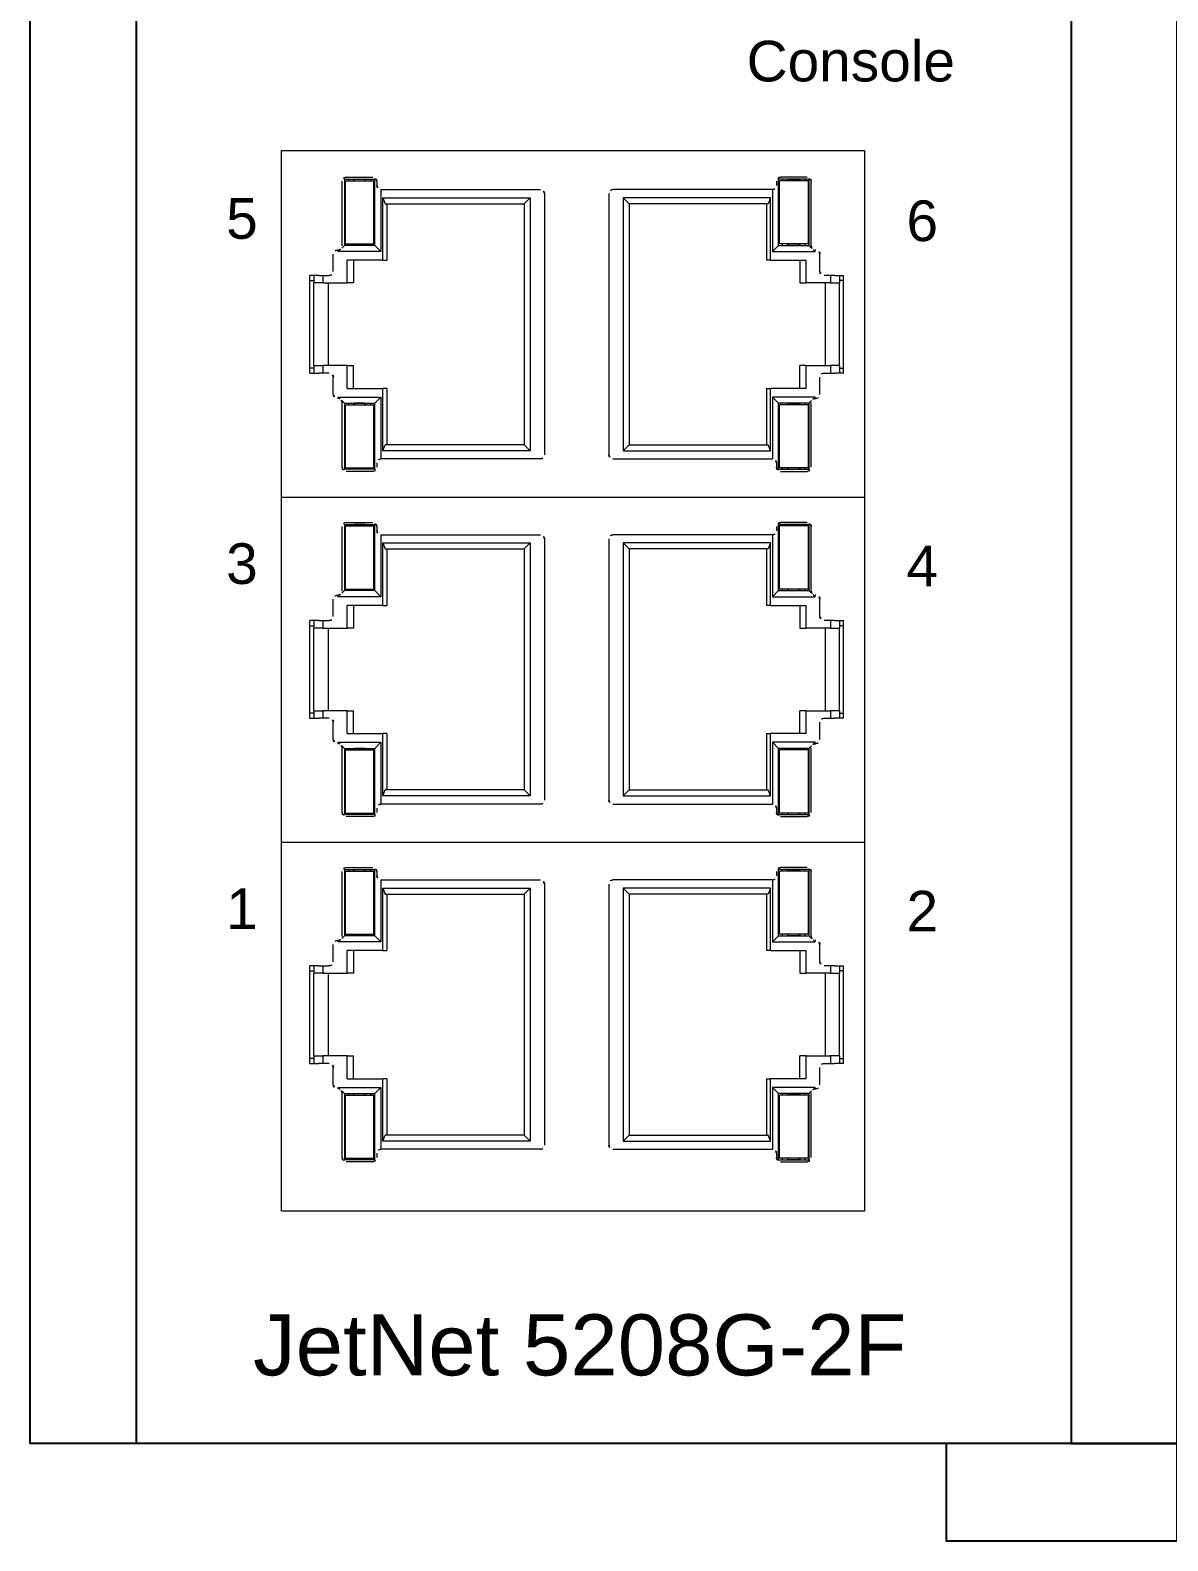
# Model space of a CAD drawing. Header units: inches. Extents: x 100535554 to 201081702, y 63708552 to 127420865.
# Drawn here: x 100541743.48 to 100541754.23, y 63710418.21 to 63710432.47 of the extents above; entities that cross this region are included whole.
import ezdxf

# ---------------------------------------------------------------- set-up
doc = ezdxf.new("R2010")
doc.units = ezdxf.units.IN
doc.header["$MEASUREMENT"] = 0
doc.layers.add('HAT', color=8, linetype='Continuous', lineweight=5)
doc.styles.add('STYLE2', font='arial.ttf')

msp = doc.modelspace()

# ---------------------------------------------------------------- linework, layer by layer
at = {"linetype": 'Continuous', "lineweight": 15}
for p, q in [((100541744.482, 63710446.123), (100541744.482, 63710419.125)), ((100541753.314, 63710446.123), (100541753.314, 63710419.125)), ((100541746.429, 63710430.429), (100541746.429, 63710431.04)), ((100541746.449, 63710431.059), (100541746.44, 63710431.067)), ((100541746.449, 63710431.059), (100541746.737, 63710431.059)), ((100541746.449, 63710431.059), (100541746.449, 63710430.435)), ((100541746.458, 63710431.044), (100541746.458, 63710430.449)), ((100541746.458, 63710431.044), (100541746.727, 63710431.044)), ((100541746.467, 63710431.078), (100541746.717, 63710431.078)), ((100541746.487, 63710431.059), (100541746.487, 63710431.044)), ((100541746.535, 63710431.059), (100541746.535, 63710431.044)), ((100541746.641, 63710431.058), (100541746.545, 63710431.058)), ((100541746.545, 63710431.044), (100541746.545, 63710431.058)), ((100541746.641, 63710431.044), (100541746.641, 63710431.058)), ((100541746.65, 63710431.044), (100541746.65, 63710431.059)), ((100541746.698, 63710431.044), (100541746.698, 63710431.059)), ((100541746.727, 63710430.449), (100541746.727, 63710431.044)), ((100541746.744, 63710431.067), (100541746.737, 63710431.059)), ((100541746.737, 63710430.435), (100541746.737, 63710431.059)), ((100541746.755, 63710431.04), (100541746.755, 63710430.999)), ((100541750.531, 63710431.04), (100541750.531, 63710430.999)), ((100541750.542, 63710431.067), (100541750.549, 63710431.059)), ((100541750.837, 63710431.059), (100541750.549, 63710431.059)), ((100541750.549, 63710430.435), (100541750.549, 63710431.059)), ((100541750.559, 63710430.449), (100541750.559, 63710431.044)), ((100541750.828, 63710431.044), (100541750.559, 63710431.044)), ((100541750.819, 63710431.078), (100541750.569, 63710431.078)), ((100541750.588, 63710431.044), (100541750.588, 63710431.059)), ((100541750.636, 63710431.044), (100541750.636, 63710431.059)), ((100541750.645, 63710431.058), (100541750.741, 63710431.058)), ((100541750.645, 63710431.044), (100541750.645, 63710431.058)), ((100541750.741, 63710431.044), (100541750.741, 63710431.058)), ((100541750.751, 63710431.059), (100541750.751, 63710431.044)), ((100541750.799, 63710431.059), (100541750.799, 63710431.044)), ((100541750.828, 63710431.044), (100541750.828, 63710430.449)), ((100541750.837, 63710431.059), (100541750.846, 63710431.067)), ((100541750.837, 63710431.059), (100541750.837, 63710430.435)), ((100541750.857, 63710430.429), (100541750.857, 63710431.04)), ((100541746.794, 63710430.961), (100541746.794, 63710430.377)), ((100541746.794, 63710430.961), (100541747.842, 63710430.961)), ((100541746.811, 63710430.884), (100541746.834, 63710430.827)), ((100541746.811, 63710430.295), (100541746.811, 63710430.884)), ((100541746.811, 63710430.884), (100541747.182, 63710430.884)), ((100541747.182, 63710430.884), (100541748.205, 63710430.884)), ((100541747.842, 63710430.961), (100541748.3, 63710430.961)), ((100541748.205, 63710430.884), (100541748.148, 63710430.827)), ((100541748.205, 63710430.884), (100541748.205, 63710428.496)), ((100541748.338, 63710430.923), (100541748.338, 63710428.457)), ((100541748.948, 63710430.923), (100541748.948, 63710428.457)), ((100541749.444, 63710430.961), (100541748.986, 63710430.961)), ((100541750.104, 63710430.884), (100541749.081, 63710430.884)), ((100541749.081, 63710430.884), (100541749.081, 63710428.496)), ((100541749.081, 63710430.884), (100541749.138, 63710430.827)), ((100541750.492, 63710430.961), (100541749.444, 63710430.961)), ((100541750.474, 63710430.884), (100541750.104, 63710430.884)), ((100541750.474, 63710430.884), (100541750.451, 63710430.827)), ((100541750.474, 63710430.295), (100541750.474, 63710430.884)), ((100541750.492, 63710430.961), (100541750.492, 63710430.377)), ((100541746.834, 63710430.827), (100541748.148, 63710430.827)), ((100541746.85, 63710430.827), (100541746.85, 63710430.295)), ((100541748.148, 63710430.827), (100541748.148, 63710428.553)), ((100541750.451, 63710430.827), (100541749.138, 63710430.827)), ((100541749.138, 63710430.827), (100541749.138, 63710428.553)), ((100541750.436, 63710430.827), (100541750.436, 63710430.295)), ((100541746.424, 63710430.41), (100541746.449, 63710430.435)), ((100541746.737, 63710430.435), (100541746.449, 63710430.435)), ((100541746.458, 63710430.449), (100541746.727, 63710430.449)), ((100541746.487, 63710430.449), (100541746.487, 63710430.435)), ((100541746.535, 63710430.449), (100541746.535, 63710430.435)), ((100541746.545, 63710430.436), (100541746.545, 63710430.449)), ((100541746.641, 63710430.436), (100541746.545, 63710430.436)), ((100541746.641, 63710430.436), (100541746.641, 63710430.449)), ((100541746.65, 63710430.435), (100541746.65, 63710430.449)), ((100541746.698, 63710430.435), (100541746.698, 63710430.449)), ((100541746.794, 63710430.377), (100541746.737, 63710430.435)), ((100541750.492, 63710430.377), (100541750.549, 63710430.435)), ((100541750.549, 63710430.435), (100541750.837, 63710430.435)), ((100541750.828, 63710430.449), (100541750.559, 63710430.449)), ((100541750.588, 63710430.435), (100541750.588, 63710430.449)), ((100541750.636, 63710430.435), (100541750.636, 63710430.449)), ((100541750.645, 63710430.436), (100541750.645, 63710430.449)), ((100541750.645, 63710430.436), (100541750.741, 63710430.436)), ((100541750.741, 63710430.436), (100541750.741, 63710430.449)), ((100541750.751, 63710430.449), (100541750.751, 63710430.435)), ((100541750.799, 63710430.449), (100541750.799, 63710430.435)), ((100541750.862, 63710430.41), (100541750.837, 63710430.435)), ((100541746.345, 63710430.189), (100541746.345, 63710430.352)), ((100541746.384, 63710430.391), (100541746.39, 63710430.391)), ((100541746.391, 63710430.377), (100541746.41, 63710430.396)), ((100541746.391, 63710430.377), (100541746.391, 63710430.391)), ((100541746.794, 63710430.377), (100541746.391, 63710430.377)), ((100541746.477, 63710430.08), (100541746.477, 63710430.295)), ((100541746.811, 63710430.295), (100541746.477, 63710430.295)), ((100541746.535, 63710430.295), (100541746.535, 63710430.08)), ((100541746.811, 63710430.295), (100541746.85, 63710430.295)), ((100541750.474, 63710430.295), (100541750.436, 63710430.295)), ((100541750.474, 63710430.295), (100541750.809, 63710430.295)), ((100541750.492, 63710430.377), (100541750.895, 63710430.377)), ((100541750.751, 63710430.295), (100541750.751, 63710430.08)), ((100541750.809, 63710430.08), (100541750.809, 63710430.295)), ((100541750.895, 63710430.377), (100541750.876, 63710430.396)), ((100541750.895, 63710430.377), (100541750.895, 63710430.391)), ((100541750.902, 63710430.391), (100541750.896, 63710430.391)), ((100541750.941, 63710430.189), (100541750.941, 63710430.352)), ((100541746.209, 63710430.151), (100541746.122, 63710430.151)), ((100541746.122, 63710430.103), (100541746.122, 63710430.151)), ((100541746.161, 63710430.151), (100541746.161, 63710430.08)), ((100541746.209, 63710430.151), (100541746.307, 63710430.151)), ((100541746.247, 63710430.151), (100541746.247, 63710430.08)), ((100541751.077, 63710430.151), (100541750.979, 63710430.151)), ((100541751.039, 63710430.151), (100541751.039, 63710430.08)), ((100541751.077, 63710430.151), (100541751.164, 63710430.151)), ((100541751.125, 63710430.151), (100541751.125, 63710430.08)), ((100541751.164, 63710430.103), (100541751.164, 63710430.151)), ((100541746.122, 63710430.103), (100541746.161, 63710430.103)), ((100541746.122, 63710429.277), (100541746.122, 63710430.103)), ((100541746.247, 63710430.08), (100541746.161, 63710430.08)), ((100541746.161, 63710429.3), (100541746.161, 63710430.08)), ((100541746.247, 63710430.08), (100541746.477, 63710430.08)), ((100541746.295, 63710430.08), (100541746.295, 63710429.3)), ((100541746.535, 63710430.08), (100541746.477, 63710430.08)), ((100541750.751, 63710430.08), (100541750.809, 63710430.08)), ((100541751.039, 63710430.08), (100541750.809, 63710430.08)), ((100541750.991, 63710430.08), (100541750.991, 63710429.3)), ((100541751.039, 63710430.08), (100541751.125, 63710430.08)), ((100541751.164, 63710430.103), (100541751.125, 63710430.103)), ((100541751.125, 63710429.3), (100541751.125, 63710430.08)), ((100541751.164, 63710429.277), (100541751.164, 63710430.103)), ((100541746.161, 63710429.277), (100541746.122, 63710429.277)), ((100541746.122, 63710429.229), (100541746.122, 63710429.277)), ((100541746.161, 63710429.3), (100541746.161, 63710429.229)), ((100541746.161, 63710429.3), (100541746.247, 63710429.3)), ((100541746.477, 63710429.3), (100541746.247, 63710429.3)), ((100541746.247, 63710429.3), (100541746.247, 63710429.229)), ((100541746.477, 63710429.085), (100541746.477, 63710429.3)), ((100541746.477, 63710429.3), (100541746.535, 63710429.3)), ((100541746.535, 63710429.085), (100541746.535, 63710429.3)), ((100541750.751, 63710429.085), (100541750.751, 63710429.3)), ((100541750.809, 63710429.3), (100541750.751, 63710429.3)), ((100541750.809, 63710429.085), (100541750.809, 63710429.3)), ((100541750.809, 63710429.3), (100541751.039, 63710429.3)), ((100541751.039, 63710429.3), (100541751.039, 63710429.229)), ((100541751.125, 63710429.3), (100541751.039, 63710429.3)), ((100541751.125, 63710429.3), (100541751.125, 63710429.229)), ((100541751.125, 63710429.277), (100541751.164, 63710429.277)), ((100541751.164, 63710429.229), (100541751.164, 63710429.277)), ((100541746.122, 63710429.229), (100541746.209, 63710429.229)), ((100541746.307, 63710429.229), (100541746.209, 63710429.229)), ((100541746.345, 63710429.028), (100541746.345, 63710429.191)), ((100541750.941, 63710429.028), (100541750.941, 63710429.191)), ((100541750.979, 63710429.229), (100541751.077, 63710429.229)), ((100541751.164, 63710429.229), (100541751.077, 63710429.229)), ((100541746.39, 63710428.989), (100541746.384, 63710428.989)), ((100541746.391, 63710428.989), (100541746.391, 63710429.003)), ((100541746.391, 63710429.003), (100541746.794, 63710429.003)), ((100541746.41, 63710428.984), (100541746.391, 63710429.003)), ((100541746.477, 63710429.085), (100541746.811, 63710429.085)), ((100541746.794, 63710429.003), (100541746.737, 63710428.945)), ((100541746.794, 63710429.003), (100541746.794, 63710428.419)), ((100541746.811, 63710428.496), (100541746.811, 63710429.085)), ((100541746.85, 63710429.085), (100541746.811, 63710429.085)), ((100541746.85, 63710429.085), (100541746.85, 63710428.553)), ((100541750.436, 63710429.085), (100541750.436, 63710428.553)), ((100541750.436, 63710429.085), (100541750.474, 63710429.085)), ((100541750.474, 63710428.496), (100541750.474, 63710429.085)), ((100541750.809, 63710429.085), (100541750.474, 63710429.085)), ((100541750.895, 63710429.003), (100541750.492, 63710429.003)), ((100541750.492, 63710429.003), (100541750.492, 63710428.419)), ((100541750.492, 63710429.003), (100541750.549, 63710428.945)), ((100541750.876, 63710428.984), (100541750.895, 63710429.003)), ((100541750.895, 63710428.989), (100541750.895, 63710429.003)), ((100541750.896, 63710428.989), (100541750.902, 63710428.989)), ((100541746.449, 63710428.945), (100541746.424, 63710428.97)), ((100541746.429, 63710428.34), (100541746.429, 63710428.951)), ((100541746.449, 63710428.945), (100541746.737, 63710428.945)), ((100541746.449, 63710428.945), (100541746.449, 63710428.321)), ((100541746.458, 63710428.931), (100541746.458, 63710428.335)), ((100541746.458, 63710428.931), (100541746.727, 63710428.931)), ((100541746.487, 63710428.945), (100541746.487, 63710428.931)), ((100541746.535, 63710428.945), (100541746.535, 63710428.931)), ((100541746.641, 63710428.944), (100541746.545, 63710428.944)), ((100541746.545, 63710428.931), (100541746.545, 63710428.944)), ((100541746.641, 63710428.931), (100541746.641, 63710428.944)), ((100541746.65, 63710428.931), (100541746.65, 63710428.945)), ((100541746.698, 63710428.931), (100541746.698, 63710428.945)), ((100541746.727, 63710428.335), (100541746.727, 63710428.931)), ((100541746.737, 63710428.321), (100541746.737, 63710428.945)), ((100541750.837, 63710428.945), (100541750.549, 63710428.945)), ((100541750.549, 63710428.321), (100541750.549, 63710428.945)), ((100541750.559, 63710428.335), (100541750.559, 63710428.931)), ((100541750.828, 63710428.931), (100541750.559, 63710428.931)), ((100541750.588, 63710428.931), (100541750.588, 63710428.945)), ((100541750.636, 63710428.931), (100541750.636, 63710428.945)), ((100541750.645, 63710428.944), (100541750.741, 63710428.944)), ((100541750.645, 63710428.931), (100541750.645, 63710428.944)), ((100541750.741, 63710428.931), (100541750.741, 63710428.944)), ((100541750.751, 63710428.945), (100541750.751, 63710428.931)), ((100541750.799, 63710428.945), (100541750.799, 63710428.931)), ((100541750.828, 63710428.931), (100541750.828, 63710428.335)), ((100541750.837, 63710428.945), (100541750.862, 63710428.97)), ((100541750.837, 63710428.945), (100541750.837, 63710428.321)), ((100541750.857, 63710428.34), (100541750.857, 63710428.951)), ((100541746.811, 63710428.496), (100541746.834, 63710428.553)), ((100541747.816, 63710428.553), (100541746.834, 63710428.553)), ((100541748.148, 63710428.553), (100541747.816, 63710428.553)), ((100541748.205, 63710428.496), (100541748.148, 63710428.553)), ((100541749.081, 63710428.496), (100541749.138, 63710428.553)), ((100541749.138, 63710428.553), (100541749.47, 63710428.553)), ((100541749.47, 63710428.553), (100541750.451, 63710428.553)), ((100541750.474, 63710428.496), (100541750.451, 63710428.553)), ((100541747.816, 63710428.419), (100541746.794, 63710428.419)), ((100541747.816, 63710428.496), (100541746.811, 63710428.496)), ((100541748.205, 63710428.496), (100541747.816, 63710428.496)), ((100541748.3, 63710428.419), (100541747.816, 63710428.419)), ((100541748.986, 63710428.419), (100541749.47, 63710428.419)), ((100541749.081, 63710428.496), (100541749.47, 63710428.496)), ((100541749.47, 63710428.496), (100541750.474, 63710428.496)), ((100541749.47, 63710428.419), (100541750.492, 63710428.419)), ((100541746.44, 63710428.313), (100541746.449, 63710428.321)), ((100541746.737, 63710428.321), (100541746.449, 63710428.321)), ((100541746.458, 63710428.335), (100541746.727, 63710428.335)), ((100541746.717, 63710428.302), (100541746.467, 63710428.302)), ((100541746.487, 63710428.335), (100541746.487, 63710428.321)), ((100541746.535, 63710428.335), (100541746.535, 63710428.321)), ((100541746.545, 63710428.322), (100541746.545, 63710428.335)), ((100541746.641, 63710428.322), (100541746.545, 63710428.322)), ((100541746.641, 63710428.322), (100541746.641, 63710428.335)), ((100541746.65, 63710428.321), (100541746.65, 63710428.335)), ((100541746.698, 63710428.321), (100541746.698, 63710428.335)), ((100541746.744, 63710428.313), (100541746.737, 63710428.321)), ((100541746.755, 63710428.381), (100541746.755, 63710428.34)), ((100541750.531, 63710428.381), (100541750.531, 63710428.34)), ((100541750.542, 63710428.313), (100541750.549, 63710428.321)), ((100541750.549, 63710428.321), (100541750.837, 63710428.321)), ((100541750.828, 63710428.335), (100541750.559, 63710428.335)), ((100541750.569, 63710428.302), (100541750.819, 63710428.302)), ((100541750.588, 63710428.321), (100541750.588, 63710428.335)), ((100541750.636, 63710428.321), (100541750.636, 63710428.335)), ((100541750.645, 63710428.322), (100541750.645, 63710428.335)), ((100541750.645, 63710428.322), (100541750.741, 63710428.322)), ((100541750.741, 63710428.322), (100541750.741, 63710428.335)), ((100541750.751, 63710428.335), (100541750.751, 63710428.321)), ((100541750.799, 63710428.335), (100541750.799, 63710428.321)), ((100541750.846, 63710428.313), (100541750.837, 63710428.321)), ((100541746.429, 63710427.171), (100541746.429, 63710427.782)), ((100541746.449, 63710427.801), (100541746.44, 63710427.809)), ((100541746.449, 63710427.801), (100541746.737, 63710427.801)), ((100541746.449, 63710427.801), (100541746.449, 63710427.177)), ((100541746.458, 63710427.787), (100541746.458, 63710427.191)), ((100541746.458, 63710427.787), (100541746.727, 63710427.787)), ((100541746.467, 63710427.82), (100541746.717, 63710427.82)), ((100541746.487, 63710427.801), (100541746.487, 63710427.787)), ((100541746.535, 63710427.801), (100541746.535, 63710427.787)), ((100541746.641, 63710427.8), (100541746.545, 63710427.8)), ((100541746.545, 63710427.787), (100541746.545, 63710427.8)), ((100541746.641, 63710427.787), (100541746.641, 63710427.8)), ((100541746.65, 63710427.787), (100541746.65, 63710427.801)), ((100541746.698, 63710427.787), (100541746.698, 63710427.801)), ((100541746.727, 63710427.191), (100541746.727, 63710427.787)), ((100541746.744, 63710427.809), (100541746.737, 63710427.801)), ((100541746.737, 63710427.177), (100541746.737, 63710427.801)), ((100541746.755, 63710427.782), (100541746.755, 63710427.741)), ((100541746.794, 63710427.703), (100541746.794, 63710427.119)), ((100541746.794, 63710427.703), (100541747.842, 63710427.703)), ((100541747.842, 63710427.703), (100541748.3, 63710427.703)), ((100541749.444, 63710427.703), (100541748.986, 63710427.703)), ((100541750.492, 63710427.703), (100541749.444, 63710427.703)), ((100541750.492, 63710427.703), (100541750.492, 63710427.119)), ((100541750.531, 63710427.782), (100541750.531, 63710427.741)), ((100541750.542, 63710427.809), (100541750.549, 63710427.801)), ((100541750.837, 63710427.801), (100541750.549, 63710427.801)), ((100541750.549, 63710427.177), (100541750.549, 63710427.801)), ((100541750.559, 63710427.191), (100541750.559, 63710427.787)), ((100541750.828, 63710427.787), (100541750.559, 63710427.787)), ((100541750.819, 63710427.82), (100541750.569, 63710427.82)), ((100541750.588, 63710427.787), (100541750.588, 63710427.801)), ((100541750.636, 63710427.787), (100541750.636, 63710427.801)), ((100541750.645, 63710427.8), (100541750.741, 63710427.8)), ((100541750.645, 63710427.787), (100541750.645, 63710427.8)), ((100541750.741, 63710427.787), (100541750.741, 63710427.8)), ((100541750.751, 63710427.801), (100541750.751, 63710427.787)), ((100541750.799, 63710427.801), (100541750.799, 63710427.787)), ((100541750.828, 63710427.787), (100541750.828, 63710427.191)), ((100541750.837, 63710427.801), (100541750.846, 63710427.809)), ((100541750.837, 63710427.801), (100541750.837, 63710427.177)), ((100541750.857, 63710427.171), (100541750.857, 63710427.782)), ((100541746.811, 63710427.626), (100541746.834, 63710427.569)), ((100541746.811, 63710427.037), (100541746.811, 63710427.626)), ((100541746.811, 63710427.626), (100541747.182, 63710427.626)), ((100541746.834, 63710427.569), (100541748.148, 63710427.569)), ((100541746.85, 63710427.569), (100541746.85, 63710427.037)), ((100541747.182, 63710427.626), (100541748.205, 63710427.626)), ((100541748.205, 63710427.626), (100541748.148, 63710427.569)), ((100541748.148, 63710427.569), (100541748.148, 63710425.295)), ((100541748.205, 63710427.626), (100541748.205, 63710425.238)), ((100541748.338, 63710427.665), (100541748.338, 63710425.199)), ((100541748.948, 63710427.665), (100541748.948, 63710425.199)), ((100541750.104, 63710427.626), (100541749.081, 63710427.626)), ((100541749.081, 63710427.626), (100541749.081, 63710425.238)), ((100541749.081, 63710427.626), (100541749.138, 63710427.569)), ((100541750.451, 63710427.569), (100541749.138, 63710427.569)), ((100541749.138, 63710427.569), (100541749.138, 63710425.295)), ((100541750.474, 63710427.626), (100541750.104, 63710427.626)), ((100541750.436, 63710427.569), (100541750.436, 63710427.037)), ((100541750.474, 63710427.626), (100541750.451, 63710427.569)), ((100541750.474, 63710427.037), (100541750.474, 63710427.626)), ((100541746.384, 63710427.133), (100541746.39, 63710427.133)), ((100541746.391, 63710427.119), (100541746.41, 63710427.138)), ((100541746.391, 63710427.119), (100541746.391, 63710427.133)), ((100541746.424, 63710427.152), (100541746.449, 63710427.177)), ((100541746.737, 63710427.177), (100541746.449, 63710427.177)), ((100541746.458, 63710427.191), (100541746.727, 63710427.191)), ((100541746.487, 63710427.191), (100541746.487, 63710427.177)), ((100541746.535, 63710427.191), (100541746.535, 63710427.177)), ((100541746.545, 63710427.178), (100541746.545, 63710427.191)), ((100541746.641, 63710427.178), (100541746.545, 63710427.178)), ((100541746.641, 63710427.178), (100541746.641, 63710427.191)), ((100541746.65, 63710427.177), (100541746.65, 63710427.191)), ((100541746.698, 63710427.177), (100541746.698, 63710427.191)), ((100541746.794, 63710427.119), (100541746.737, 63710427.177)), ((100541750.492, 63710427.119), (100541750.549, 63710427.177)), ((100541750.549, 63710427.177), (100541750.837, 63710427.177)), ((100541750.828, 63710427.191), (100541750.559, 63710427.191)), ((100541750.588, 63710427.177), (100541750.588, 63710427.191)), ((100541750.636, 63710427.177), (100541750.636, 63710427.191)), ((100541750.645, 63710427.178), (100541750.645, 63710427.191)), ((100541750.645, 63710427.178), (100541750.741, 63710427.178)), ((100541750.741, 63710427.178), (100541750.741, 63710427.191)), ((100541750.751, 63710427.191), (100541750.751, 63710427.177)), ((100541750.799, 63710427.191), (100541750.799, 63710427.177)), ((100541750.862, 63710427.152), (100541750.837, 63710427.177)), ((100541750.895, 63710427.119), (100541750.876, 63710427.138)), ((100541750.895, 63710427.119), (100541750.895, 63710427.133)), ((100541750.902, 63710427.133), (100541750.896, 63710427.133)), ((100541746.345, 63710426.931), (100541746.345, 63710427.094)), ((100541746.794, 63710427.119), (100541746.391, 63710427.119)), ((100541746.477, 63710426.822), (100541746.477, 63710427.037)), ((100541746.811, 63710427.037), (100541746.477, 63710427.037)), ((100541746.535, 63710427.037), (100541746.535, 63710426.822)), ((100541746.811, 63710427.037), (100541746.85, 63710427.037)), ((100541750.474, 63710427.037), (100541750.436, 63710427.037)), ((100541750.474, 63710427.037), (100541750.809, 63710427.037)), ((100541750.492, 63710427.119), (100541750.895, 63710427.119)), ((100541750.751, 63710427.037), (100541750.751, 63710426.822)), ((100541750.809, 63710426.822), (100541750.809, 63710427.037)), ((100541750.941, 63710426.931), (100541750.941, 63710427.094)), ((100541746.209, 63710426.893), (100541746.122, 63710426.893)), ((100541746.122, 63710426.845), (100541746.122, 63710426.893)), ((100541746.122, 63710426.845), (100541746.161, 63710426.845)), ((100541746.122, 63710426.019), (100541746.122, 63710426.845)), ((100541746.161, 63710426.893), (100541746.161, 63710426.822)), ((100541746.209, 63710426.893), (100541746.307, 63710426.893)), ((100541746.247, 63710426.893), (100541746.247, 63710426.822)), ((100541751.077, 63710426.893), (100541750.979, 63710426.893)), ((100541751.039, 63710426.893), (100541751.039, 63710426.822)), ((100541751.077, 63710426.893), (100541751.164, 63710426.893)), ((100541751.125, 63710426.893), (100541751.125, 63710426.822)), ((100541751.164, 63710426.845), (100541751.125, 63710426.845)), ((100541751.164, 63710426.845), (100541751.164, 63710426.893)), ((100541751.164, 63710426.019), (100541751.164, 63710426.845)), ((100541746.247, 63710426.822), (100541746.161, 63710426.822)), ((100541746.161, 63710426.042), (100541746.161, 63710426.822)), ((100541746.247, 63710426.822), (100541746.477, 63710426.822)), ((100541746.295, 63710426.822), (100541746.295, 63710426.042)), ((100541746.535, 63710426.822), (100541746.477, 63710426.822)), ((100541750.751, 63710426.822), (100541750.809, 63710426.822)), ((100541751.039, 63710426.822), (100541750.809, 63710426.822)), ((100541750.991, 63710426.822), (100541750.991, 63710426.042)), ((100541751.039, 63710426.822), (100541751.125, 63710426.822)), ((100541751.125, 63710426.042), (100541751.125, 63710426.822)), ((100541746.161, 63710426.019), (100541746.122, 63710426.019)), ((100541746.122, 63710425.971), (100541746.122, 63710426.019)), ((100541746.161, 63710426.042), (100541746.161, 63710425.971)), ((100541746.161, 63710426.042), (100541746.247, 63710426.042)), ((100541746.477, 63710426.042), (100541746.247, 63710426.042)), ((100541746.247, 63710426.042), (100541746.247, 63710425.971)), ((100541746.477, 63710425.827), (100541746.477, 63710426.042)), ((100541746.477, 63710426.042), (100541746.535, 63710426.042)), ((100541746.535, 63710425.827), (100541746.535, 63710426.042)), ((100541750.751, 63710425.827), (100541750.751, 63710426.042)), ((100541750.809, 63710426.042), (100541750.751, 63710426.042)), ((100541750.809, 63710425.827), (100541750.809, 63710426.042)), ((100541750.809, 63710426.042), (100541751.039, 63710426.042)), ((100541751.039, 63710426.042), (100541751.039, 63710425.971)), ((100541751.125, 63710426.042), (100541751.039, 63710426.042)), ((100541751.125, 63710426.042), (100541751.125, 63710425.971)), ((100541751.125, 63710426.019), (100541751.164, 63710426.019)), ((100541751.164, 63710425.971), (100541751.164, 63710426.019)), ((100541746.122, 63710425.971), (100541746.209, 63710425.971)), ((100541746.307, 63710425.971), (100541746.209, 63710425.971)), ((100541746.345, 63710425.77), (100541746.345, 63710425.933)), ((100541750.941, 63710425.77), (100541750.941, 63710425.933)), ((100541750.979, 63710425.971), (100541751.077, 63710425.971)), ((100541751.164, 63710425.971), (100541751.077, 63710425.971)), ((100541746.39, 63710425.731), (100541746.384, 63710425.731)), ((100541746.391, 63710425.731), (100541746.391, 63710425.745)), ((100541746.391, 63710425.745), (100541746.794, 63710425.745)), ((100541746.41, 63710425.726), (100541746.391, 63710425.745)), ((100541746.449, 63710425.687), (100541746.424, 63710425.712)), ((100541746.477, 63710425.827), (100541746.811, 63710425.827)), ((100541746.794, 63710425.745), (100541746.737, 63710425.687)), ((100541746.794, 63710425.745), (100541746.794, 63710425.161)), ((100541746.811, 63710425.238), (100541746.811, 63710425.827)), ((100541746.85, 63710425.827), (100541746.811, 63710425.827)), ((100541746.85, 63710425.827), (100541746.85, 63710425.295)), ((100541750.436, 63710425.827), (100541750.436, 63710425.295)), ((100541750.436, 63710425.827), (100541750.474, 63710425.827)), ((100541750.474, 63710425.238), (100541750.474, 63710425.827)), ((100541750.809, 63710425.827), (100541750.474, 63710425.827)), ((100541750.895, 63710425.745), (100541750.492, 63710425.745)), ((100541750.492, 63710425.745), (100541750.492, 63710425.161)), ((100541750.492, 63710425.745), (100541750.549, 63710425.687)), ((100541750.837, 63710425.687), (100541750.862, 63710425.712)), ((100541750.876, 63710425.726), (100541750.895, 63710425.745)), ((100541750.895, 63710425.731), (100541750.895, 63710425.745)), ((100541750.896, 63710425.731), (100541750.902, 63710425.731)), ((100541746.429, 63710425.082), (100541746.429, 63710425.693)), ((100541746.449, 63710425.687), (100541746.737, 63710425.687)), ((100541746.449, 63710425.687), (100541746.449, 63710425.063)), ((100541746.458, 63710425.673), (100541746.458, 63710425.077)), ((100541746.458, 63710425.673), (100541746.727, 63710425.673)), ((100541746.487, 63710425.687), (100541746.487, 63710425.673)), ((100541746.535, 63710425.687), (100541746.535, 63710425.673)), ((100541746.641, 63710425.686), (100541746.545, 63710425.686)), ((100541746.545, 63710425.673), (100541746.545, 63710425.686)), ((100541746.641, 63710425.673), (100541746.641, 63710425.686)), ((100541746.65, 63710425.673), (100541746.65, 63710425.687)), ((100541746.698, 63710425.673), (100541746.698, 63710425.687)), ((100541746.727, 63710425.077), (100541746.727, 63710425.673)), ((100541746.737, 63710425.063), (100541746.737, 63710425.687)), ((100541750.837, 63710425.687), (100541750.549, 63710425.687)), ((100541750.549, 63710425.063), (100541750.549, 63710425.687)), ((100541750.559, 63710425.077), (100541750.559, 63710425.673)), ((100541750.828, 63710425.673), (100541750.559, 63710425.673)), ((100541750.588, 63710425.673), (100541750.588, 63710425.687)), ((100541750.636, 63710425.673), (100541750.636, 63710425.687)), ((100541750.645, 63710425.686), (100541750.741, 63710425.686)), ((100541750.645, 63710425.673), (100541750.645, 63710425.686)), ((100541750.741, 63710425.673), (100541750.741, 63710425.686)), ((100541750.751, 63710425.687), (100541750.751, 63710425.673)), ((100541750.799, 63710425.687), (100541750.799, 63710425.673)), ((100541750.828, 63710425.673), (100541750.828, 63710425.077)), ((100541750.837, 63710425.687), (100541750.837, 63710425.063)), ((100541750.857, 63710425.082), (100541750.857, 63710425.693)), ((100541746.811, 63710425.238), (100541746.834, 63710425.295)), ((100541747.816, 63710425.295), (100541746.834, 63710425.295)), ((100541748.148, 63710425.295), (100541747.816, 63710425.295)), ((100541748.205, 63710425.238), (100541748.148, 63710425.295)), ((100541749.081, 63710425.238), (100541749.138, 63710425.295)), ((100541749.138, 63710425.295), (100541749.47, 63710425.295)), ((100541749.47, 63710425.295), (100541750.451, 63710425.295)), ((100541750.474, 63710425.238), (100541750.451, 63710425.295)), ((100541747.816, 63710425.161), (100541746.794, 63710425.161)), ((100541747.816, 63710425.238), (100541746.811, 63710425.238)), ((100541748.205, 63710425.238), (100541747.816, 63710425.238)), ((100541748.3, 63710425.161), (100541747.816, 63710425.161)), ((100541748.986, 63710425.161), (100541749.47, 63710425.161)), ((100541749.081, 63710425.238), (100541749.47, 63710425.238)), ((100541749.47, 63710425.238), (100541750.474, 63710425.238)), ((100541749.47, 63710425.161), (100541750.492, 63710425.161)), ((100541746.44, 63710425.055), (100541746.449, 63710425.063)), ((100541746.737, 63710425.063), (100541746.449, 63710425.063)), ((100541746.458, 63710425.077), (100541746.727, 63710425.077)), ((100541746.717, 63710425.044), (100541746.467, 63710425.044)), ((100541746.487, 63710425.077), (100541746.487, 63710425.063)), ((100541746.535, 63710425.077), (100541746.535, 63710425.063)), ((100541746.545, 63710425.064), (100541746.545, 63710425.077)), ((100541746.641, 63710425.064), (100541746.545, 63710425.064)), ((100541746.641, 63710425.064), (100541746.641, 63710425.077)), ((100541746.65, 63710425.063), (100541746.65, 63710425.077)), ((100541746.698, 63710425.063), (100541746.698, 63710425.077)), ((100541746.744, 63710425.055), (100541746.737, 63710425.063)), ((100541746.755, 63710425.123), (100541746.755, 63710425.082)), ((100541750.531, 63710425.123), (100541750.531, 63710425.082)), ((100541750.542, 63710425.055), (100541750.549, 63710425.063)), ((100541750.549, 63710425.063), (100541750.837, 63710425.063)), ((100541750.828, 63710425.077), (100541750.559, 63710425.077)), ((100541750.569, 63710425.044), (100541750.819, 63710425.044)), ((100541750.588, 63710425.063), (100541750.588, 63710425.077)), ((100541750.636, 63710425.063), (100541750.636, 63710425.077)), ((100541750.645, 63710425.064), (100541750.645, 63710425.077)), ((100541750.645, 63710425.064), (100541750.741, 63710425.064)), ((100541750.741, 63710425.064), (100541750.741, 63710425.077)), ((100541750.751, 63710425.077), (100541750.751, 63710425.063)), ((100541750.799, 63710425.077), (100541750.799, 63710425.063)), ((100541750.846, 63710425.055), (100541750.837, 63710425.063)), ((100541746.467, 63710424.562), (100541746.717, 63710424.562)), ((100541750.819, 63710424.562), (100541750.569, 63710424.562)), ((100541746.429, 63710423.913), (100541746.429, 63710424.524)), ((100541746.449, 63710424.543), (100541746.44, 63710424.551)), ((100541746.449, 63710424.543), (100541746.737, 63710424.543)), ((100541746.449, 63710424.543), (100541746.449, 63710423.919)), ((100541746.458, 63710424.529), (100541746.458, 63710423.933)), ((100541746.458, 63710424.529), (100541746.727, 63710424.529)), ((100541746.487, 63710424.543), (100541746.487, 63710424.529)), ((100541746.535, 63710424.543), (100541746.535, 63710424.529)), ((100541746.641, 63710424.542), (100541746.545, 63710424.542)), ((100541746.545, 63710424.529), (100541746.545, 63710424.542)), ((100541746.641, 63710424.529), (100541746.641, 63710424.542)), ((100541746.65, 63710424.529), (100541746.65, 63710424.543)), ((100541746.698, 63710424.529), (100541746.698, 63710424.543)), ((100541746.727, 63710423.933), (100541746.727, 63710424.529)), ((100541746.744, 63710424.551), (100541746.737, 63710424.543)), ((100541746.737, 63710423.919), (100541746.737, 63710424.543)), ((100541746.755, 63710424.524), (100541746.755, 63710424.483)), ((100541746.794, 63710424.445), (100541746.794, 63710423.861)), ((100541746.794, 63710424.445), (100541747.842, 63710424.445)), ((100541747.842, 63710424.445), (100541748.3, 63710424.445)), ((100541749.444, 63710424.445), (100541748.986, 63710424.445)), ((100541750.492, 63710424.445), (100541749.444, 63710424.445)), ((100541750.492, 63710424.445), (100541750.492, 63710423.861)), ((100541750.531, 63710424.524), (100541750.531, 63710424.483)), ((100541750.542, 63710424.551), (100541750.549, 63710424.543)), ((100541750.837, 63710424.543), (100541750.549, 63710424.543)), ((100541750.549, 63710423.919), (100541750.549, 63710424.543)), ((100541750.559, 63710423.933), (100541750.559, 63710424.529)), ((100541750.828, 63710424.529), (100541750.559, 63710424.529)), ((100541750.588, 63710424.529), (100541750.588, 63710424.543)), ((100541750.636, 63710424.529), (100541750.636, 63710424.543)), ((100541750.645, 63710424.542), (100541750.741, 63710424.542)), ((100541750.645, 63710424.529), (100541750.645, 63710424.542)), ((100541750.741, 63710424.529), (100541750.741, 63710424.542)), ((100541750.751, 63710424.543), (100541750.751, 63710424.529)), ((100541750.799, 63710424.543), (100541750.799, 63710424.529)), ((100541750.828, 63710424.529), (100541750.828, 63710423.933)), ((100541750.837, 63710424.543), (100541750.846, 63710424.551)), ((100541750.837, 63710424.543), (100541750.837, 63710423.919)), ((100541750.857, 63710423.913), (100541750.857, 63710424.524)), ((100541746.811, 63710424.368), (100541746.834, 63710424.311)), ((100541746.811, 63710423.779), (100541746.811, 63710424.368)), ((100541746.811, 63710424.368), (100541747.182, 63710424.368)), ((100541746.834, 63710424.311), (100541748.148, 63710424.311)), ((100541746.85, 63710424.311), (100541746.85, 63710423.779)), ((100541747.182, 63710424.368), (100541748.205, 63710424.368)), ((100541748.205, 63710424.368), (100541748.148, 63710424.311)), ((100541748.148, 63710424.311), (100541748.148, 63710422.037)), ((100541748.205, 63710424.368), (100541748.205, 63710421.98)), ((100541748.338, 63710424.407), (100541748.338, 63710421.941)), ((100541748.948, 63710424.407), (100541748.948, 63710421.941)), ((100541750.104, 63710424.368), (100541749.081, 63710424.368)), ((100541749.081, 63710424.368), (100541749.081, 63710421.98)), ((100541749.081, 63710424.368), (100541749.138, 63710424.311)), ((100541750.451, 63710424.311), (100541749.138, 63710424.311)), ((100541749.138, 63710424.311), (100541749.138, 63710422.037)), ((100541750.474, 63710424.368), (100541750.104, 63710424.368)), ((100541750.436, 63710424.311), (100541750.436, 63710423.779)), ((100541750.474, 63710424.368), (100541750.451, 63710424.311)), ((100541750.474, 63710423.779), (100541750.474, 63710424.368)), ((100541746.384, 63710423.875), (100541746.39, 63710423.875)), ((100541746.391, 63710423.861), (100541746.41, 63710423.88)), ((100541746.391, 63710423.861), (100541746.391, 63710423.875)), ((100541746.794, 63710423.861), (100541746.391, 63710423.861)), ((100541746.424, 63710423.894), (100541746.449, 63710423.919)), ((100541746.737, 63710423.919), (100541746.449, 63710423.919)), ((100541746.458, 63710423.933), (100541746.727, 63710423.933)), ((100541746.487, 63710423.933), (100541746.487, 63710423.919)), ((100541746.535, 63710423.933), (100541746.535, 63710423.919)), ((100541746.545, 63710423.92), (100541746.545, 63710423.933)), ((100541746.641, 63710423.92), (100541746.545, 63710423.92)), ((100541746.641, 63710423.92), (100541746.641, 63710423.933)), ((100541746.65, 63710423.919), (100541746.65, 63710423.933)), ((100541746.698, 63710423.919), (100541746.698, 63710423.933)), ((100541746.794, 63710423.861), (100541746.737, 63710423.919)), ((100541750.492, 63710423.861), (100541750.549, 63710423.919)), ((100541750.492, 63710423.861), (100541750.895, 63710423.861)), ((100541750.549, 63710423.919), (100541750.837, 63710423.919)), ((100541750.828, 63710423.933), (100541750.559, 63710423.933)), ((100541750.588, 63710423.919), (100541750.588, 63710423.933)), ((100541750.636, 63710423.919), (100541750.636, 63710423.933)), ((100541750.645, 63710423.92), (100541750.645, 63710423.933)), ((100541750.645, 63710423.92), (100541750.741, 63710423.92)), ((100541750.741, 63710423.92), (100541750.741, 63710423.933)), ((100541750.751, 63710423.933), (100541750.751, 63710423.919)), ((100541750.799, 63710423.933), (100541750.799, 63710423.919)), ((100541750.862, 63710423.894), (100541750.837, 63710423.919)), ((100541750.895, 63710423.861), (100541750.876, 63710423.88)), ((100541750.895, 63710423.861), (100541750.895, 63710423.875)), ((100541750.902, 63710423.875), (100541750.896, 63710423.875)), ((100541746.345, 63710423.673), (100541746.345, 63710423.836)), ((100541746.477, 63710423.564), (100541746.477, 63710423.779)), ((100541746.811, 63710423.779), (100541746.477, 63710423.779)), ((100541746.535, 63710423.779), (100541746.535, 63710423.564)), ((100541746.811, 63710423.779), (100541746.85, 63710423.779)), ((100541750.474, 63710423.779), (100541750.436, 63710423.779)), ((100541750.474, 63710423.779), (100541750.809, 63710423.779)), ((100541750.751, 63710423.779), (100541750.751, 63710423.564)), ((100541750.809, 63710423.564), (100541750.809, 63710423.779)), ((100541750.941, 63710423.673), (100541750.941, 63710423.836)), ((100541746.209, 63710423.635), (100541746.122, 63710423.635)), ((100541746.122, 63710423.587), (100541746.122, 63710423.635)), ((100541746.122, 63710423.587), (100541746.161, 63710423.587)), ((100541746.122, 63710422.761), (100541746.122, 63710423.587)), ((100541746.161, 63710423.635), (100541746.161, 63710423.564)), ((100541746.247, 63710423.564), (100541746.161, 63710423.564)), ((100541746.161, 63710422.784), (100541746.161, 63710423.564)), ((100541746.209, 63710423.635), (100541746.307, 63710423.635)), ((100541746.247, 63710423.635), (100541746.247, 63710423.564)), ((100541746.247, 63710423.564), (100541746.477, 63710423.564)), ((100541746.295, 63710423.564), (100541746.295, 63710422.784)), ((100541746.535, 63710423.564), (100541746.477, 63710423.564)), ((100541750.751, 63710423.564), (100541750.809, 63710423.564)), ((100541751.039, 63710423.564), (100541750.809, 63710423.564)), ((100541751.077, 63710423.635), (100541750.979, 63710423.635)), ((100541750.991, 63710423.564), (100541750.991, 63710422.784)), ((100541751.039, 63710423.635), (100541751.039, 63710423.564)), ((100541751.039, 63710423.564), (100541751.125, 63710423.564)), ((100541751.077, 63710423.635), (100541751.164, 63710423.635)), ((100541751.125, 63710423.635), (100541751.125, 63710423.564)), ((100541751.164, 63710423.587), (100541751.125, 63710423.587)), ((100541751.125, 63710422.784), (100541751.125, 63710423.564)), ((100541751.164, 63710423.587), (100541751.164, 63710423.635)), ((100541751.164, 63710422.761), (100541751.164, 63710423.587)), ((100541746.161, 63710422.761), (100541746.122, 63710422.761)), ((100541746.122, 63710422.713), (100541746.122, 63710422.761)), ((100541746.122, 63710422.713), (100541746.209, 63710422.713)), ((100541746.161, 63710422.784), (100541746.161, 63710422.713)), ((100541746.161, 63710422.784), (100541746.247, 63710422.784)), ((100541746.307, 63710422.713), (100541746.209, 63710422.713)), ((100541746.477, 63710422.784), (100541746.247, 63710422.784)), ((100541746.247, 63710422.784), (100541746.247, 63710422.713)), ((100541746.477, 63710422.569), (100541746.477, 63710422.784)), ((100541746.477, 63710422.784), (100541746.535, 63710422.784)), ((100541746.535, 63710422.569), (100541746.535, 63710422.784)), ((100541750.751, 63710422.569), (100541750.751, 63710422.784)), ((100541750.809, 63710422.784), (100541750.751, 63710422.784)), ((100541750.809, 63710422.569), (100541750.809, 63710422.784)), ((100541750.809, 63710422.784), (100541751.039, 63710422.784)), ((100541750.979, 63710422.713), (100541751.077, 63710422.713)), ((100541751.039, 63710422.784), (100541751.039, 63710422.713)), ((100541751.125, 63710422.784), (100541751.039, 63710422.784)), ((100541751.164, 63710422.713), (100541751.077, 63710422.713)), ((100541751.125, 63710422.784), (100541751.125, 63710422.713)), ((100541751.125, 63710422.761), (100541751.164, 63710422.761)), ((100541751.164, 63710422.713), (100541751.164, 63710422.761)), ((100541746.345, 63710422.512), (100541746.345, 63710422.675)), ((100541746.477, 63710422.569), (100541746.811, 63710422.569)), ((100541746.811, 63710421.98), (100541746.811, 63710422.569)), ((100541746.85, 63710422.569), (100541746.811, 63710422.569)), ((100541746.85, 63710422.569), (100541746.85, 63710422.037)), ((100541750.436, 63710422.569), (100541750.436, 63710422.037)), ((100541750.436, 63710422.569), (100541750.474, 63710422.569)), ((100541750.474, 63710421.98), (100541750.474, 63710422.569)), ((100541750.809, 63710422.569), (100541750.474, 63710422.569)), ((100541750.941, 63710422.512), (100541750.941, 63710422.675)), ((100541746.39, 63710422.473), (100541746.384, 63710422.473)), ((100541746.391, 63710422.473), (100541746.391, 63710422.487)), ((100541746.391, 63710422.487), (100541746.794, 63710422.487)), ((100541746.41, 63710422.468), (100541746.391, 63710422.487)), ((100541746.449, 63710422.429), (100541746.424, 63710422.454)), ((100541746.429, 63710421.824), (100541746.429, 63710422.435)), ((100541746.449, 63710422.429), (100541746.737, 63710422.429)), ((100541746.449, 63710422.429), (100541746.449, 63710421.805)), ((100541746.487, 63710422.429), (100541746.487, 63710422.415)), ((100541746.535, 63710422.429), (100541746.535, 63710422.415)), ((100541746.641, 63710422.428), (100541746.545, 63710422.428)), ((100541746.545, 63710422.415), (100541746.545, 63710422.428)), ((100541746.641, 63710422.415), (100541746.641, 63710422.428)), ((100541746.65, 63710422.415), (100541746.65, 63710422.429)), ((100541746.698, 63710422.415), (100541746.698, 63710422.429)), ((100541746.794, 63710422.487), (100541746.737, 63710422.429)), ((100541746.737, 63710421.805), (100541746.737, 63710422.429)), ((100541746.794, 63710422.487), (100541746.794, 63710421.903)), ((100541750.895, 63710422.487), (100541750.492, 63710422.487)), ((100541750.492, 63710422.487), (100541750.492, 63710421.903)), ((100541750.492, 63710422.487), (100541750.549, 63710422.429)), ((100541750.837, 63710422.429), (100541750.549, 63710422.429)), ((100541750.549, 63710421.805), (100541750.549, 63710422.429)), ((100541750.588, 63710422.415), (100541750.588, 63710422.429)), ((100541750.636, 63710422.415), (100541750.636, 63710422.429)), ((100541750.645, 63710422.428), (100541750.741, 63710422.428)), ((100541750.645, 63710422.415), (100541750.645, 63710422.428)), ((100541750.741, 63710422.415), (100541750.741, 63710422.428)), ((100541750.751, 63710422.429), (100541750.751, 63710422.415)), ((100541750.799, 63710422.429), (100541750.799, 63710422.415)), ((100541750.837, 63710422.429), (100541750.862, 63710422.454)), ((100541750.837, 63710422.429), (100541750.837, 63710421.805)), ((100541750.857, 63710421.824), (100541750.857, 63710422.435)), ((100541750.876, 63710422.468), (100541750.895, 63710422.487)), ((100541750.895, 63710422.473), (100541750.895, 63710422.487)), ((100541750.896, 63710422.473), (100541750.902, 63710422.473)), ((100541746.458, 63710422.415), (100541746.458, 63710421.819)), ((100541746.458, 63710422.415), (100541746.727, 63710422.415)), ((100541746.727, 63710421.819), (100541746.727, 63710422.415)), ((100541750.559, 63710421.819), (100541750.559, 63710422.415)), ((100541750.828, 63710422.415), (100541750.559, 63710422.415)), ((100541750.828, 63710422.415), (100541750.828, 63710421.819)), ((100541746.811, 63710421.98), (100541746.834, 63710422.037)), ((100541747.816, 63710422.037), (100541746.834, 63710422.037)), ((100541748.148, 63710422.037), (100541747.816, 63710422.037)), ((100541748.205, 63710421.98), (100541748.148, 63710422.037)), ((100541749.081, 63710421.98), (100541749.138, 63710422.037)), ((100541749.138, 63710422.037), (100541749.47, 63710422.037)), ((100541749.47, 63710422.037), (100541750.451, 63710422.037)), ((100541750.474, 63710421.98), (100541750.451, 63710422.037)), ((100541746.755, 63710421.865), (100541746.755, 63710421.824)), ((100541747.816, 63710421.903), (100541746.794, 63710421.903)), ((100541747.816, 63710421.98), (100541746.811, 63710421.98)), ((100541748.205, 63710421.98), (100541747.816, 63710421.98)), ((100541748.3, 63710421.903), (100541747.816, 63710421.903)), ((100541748.986, 63710421.903), (100541749.47, 63710421.903)), ((100541749.081, 63710421.98), (100541749.47, 63710421.98)), ((100541749.47, 63710421.98), (100541750.474, 63710421.98)), ((100541749.47, 63710421.903), (100541750.492, 63710421.903)), ((100541750.531, 63710421.865), (100541750.531, 63710421.824)), ((100541746.44, 63710421.797), (100541746.449, 63710421.805)), ((100541746.737, 63710421.805), (100541746.449, 63710421.805)), ((100541746.458, 63710421.819), (100541746.727, 63710421.819)), ((100541746.717, 63710421.786), (100541746.467, 63710421.786)), ((100541746.487, 63710421.819), (100541746.487, 63710421.805)), ((100541746.535, 63710421.819), (100541746.535, 63710421.805)), ((100541746.545, 63710421.806), (100541746.545, 63710421.819)), ((100541746.641, 63710421.806), (100541746.545, 63710421.806)), ((100541746.641, 63710421.806), (100541746.641, 63710421.819)), ((100541746.65, 63710421.805), (100541746.65, 63710421.819)), ((100541746.698, 63710421.805), (100541746.698, 63710421.819)), ((100541746.744, 63710421.797), (100541746.737, 63710421.805)), ((100541750.542, 63710421.797), (100541750.549, 63710421.805)), ((100541750.549, 63710421.805), (100541750.837, 63710421.805)), ((100541750.828, 63710421.819), (100541750.559, 63710421.819)), ((100541750.569, 63710421.786), (100541750.819, 63710421.786)), ((100541750.588, 63710421.805), (100541750.588, 63710421.819)), ((100541750.636, 63710421.805), (100541750.636, 63710421.819)), ((100541750.645, 63710421.806), (100541750.645, 63710421.819)), ((100541750.645, 63710421.806), (100541750.741, 63710421.806)), ((100541750.741, 63710421.806), (100541750.741, 63710421.819)), ((100541750.751, 63710421.819), (100541750.751, 63710421.805)), ((100541750.799, 63710421.819), (100541750.799, 63710421.805)), ((100541750.846, 63710421.797), (100541750.837, 63710421.805))]:
    msp.add_line(p, q, dxfattribs=at)
at = {"linetype": 'Continuous'}
for p, q in [((100541744.482, 63710420.37), (100541744.482, 63710420.178)), ((100541744.482, 63710420.37), (100541744.482, 63710420.178)), ((100541753.314, 63710420.37), (100541753.314, 63710420.178)), ((100541753.314, 63710420.37), (100541753.314, 63710420.178)), ((100541753.314, 63710420.37), (100541753.314, 63710420.178)), ((100541753.314, 63710419.125), (100541744.482, 63710419.125))]:
    msp.add_line(p, q, dxfattribs=at)
at = {"ltscale": 10}
for points in [[(100541743.482, 63710446.123), (100541744.482, 63710446.123), (100541744.482, 63710419.125), (100541743.482, 63710419.125)], [(100541754.314, 63710446.123), (100541753.314, 63710446.123), (100541753.314, 63710419.125), (100541754.314, 63710419.125)], [(100541754.314, 63710419.125), (100541752.134, 63710419.125), (100541752.134, 63710418.208), (100541754.314, 63710418.208)]]:
    msp.add_lwpolyline(points, close=True, dxfattribs=at)
at = {"linetype": 'Continuous', "lineweight": 15}
for centre, start, end in [((100541746.467, 63710431.04), 90, 180), ((100541746.717, 63710431.04), 0, 90), ((100541746.794, 63710430.999), 180, 270), ((100541750.492, 63710430.999), 270, 0), ((100541750.569, 63710431.04), 90, 180), ((100541750.819, 63710431.04), 0, 90), ((100541748.3, 63710430.923), 0, 90), ((100541748.986, 63710430.923), 90, 180), ((100541746.39, 63710430.429), 270, 0), ((100541750.896, 63710430.429), 180, 270), ((100541746.384, 63710430.352), 90, 180), ((100541750.902, 63710430.352), 0, 90), ((100541746.307, 63710430.189), 270, 0), ((100541750.979, 63710430.189), 180, 270), ((100541746.307, 63710429.191), 0, 90), ((100541750.979, 63710429.191), 90, 180), ((100541746.384, 63710429.028), 180, 270), ((100541746.39, 63710428.951), 0, 90), ((100541750.896, 63710428.951), 90, 180), ((100541750.902, 63710429.028), 270, 0), ((100541746.794, 63710428.381), 90, 180), ((100541748.3, 63710428.457), 270, 0), ((100541748.986, 63710428.457), 180, 270), ((100541750.492, 63710428.381), 0, 90), ((100541746.467, 63710428.34), 180, 270), ((100541746.717, 63710428.34), 270, 0), ((100541750.569, 63710428.34), 180, 270), ((100541750.819, 63710428.34), 270, 0), ((100541746.467, 63710427.782), 90, 180), ((100541746.717, 63710427.782), 0, 90), ((100541746.794, 63710427.741), 180, 270), ((100541748.3, 63710427.665), 0, 90), ((100541748.986, 63710427.665), 90, 180), ((100541750.492, 63710427.741), 270, 0), ((100541750.569, 63710427.782), 90, 180), ((100541750.819, 63710427.782), 0, 90), ((100541746.384, 63710427.094), 90, 180), ((100541746.39, 63710427.171), 270, 0), ((100541750.896, 63710427.171), 180, 270), ((100541750.902, 63710427.094), 0, 90), ((100541746.307, 63710426.931), 270, 0), ((100541750.979, 63710426.931), 180, 270), ((100541746.307, 63710425.933), 0, 90), ((100541750.979, 63710425.933), 90, 180), ((100541746.384, 63710425.77), 180, 270), ((100541746.39, 63710425.693), 0, 90), ((100541750.896, 63710425.693), 90, 180), ((100541750.902, 63710425.77), 270, 0), ((100541746.794, 63710425.123), 90, 180), ((100541748.3, 63710425.199), 270, 0), ((100541748.986, 63710425.199), 180, 270), ((100541750.492, 63710425.123), 0, 90), ((100541746.467, 63710425.082), 180, 270), ((100541746.717, 63710425.082), 270, 0), ((100541750.569, 63710425.082), 180, 270), ((100541750.819, 63710425.082), 270, 0), ((100541746.467, 63710424.524), 90, 180), ((100541746.717, 63710424.524), 0, 90), ((100541750.569, 63710424.524), 90, 180), ((100541750.819, 63710424.524), 0, 90), ((100541746.794, 63710424.483), 180, 270), ((100541748.3, 63710424.407), 0, 90), ((100541748.986, 63710424.407), 90, 180), ((100541750.492, 63710424.483), 270, 0), ((100541746.384, 63710423.836), 90, 180), ((100541746.39, 63710423.913), 270, 0), ((100541750.896, 63710423.913), 180, 270), ((100541750.902, 63710423.836), 0, 90), ((100541746.307, 63710423.673), 270, 0), ((100541750.979, 63710423.673), 180, 270), ((100541746.307, 63710422.675), 0, 90), ((100541750.979, 63710422.675), 90, 180), ((100541746.384, 63710422.512), 180, 270), ((100541746.39, 63710422.435), 0, 90), ((100541750.896, 63710422.435), 90, 180), ((100541750.902, 63710422.512), 270, 0), ((100541746.794, 63710421.865), 90, 180), ((100541748.3, 63710421.941), 270, 0), ((100541748.986, 63710421.941), 180, 270), ((100541750.492, 63710421.865), 0, 90), ((100541746.467, 63710421.824), 180, 270), ((100541746.717, 63710421.824), 270, 0), ((100541750.569, 63710421.824), 180, 270), ((100541750.819, 63710421.824), 270, 0)]:
    msp.add_arc(centre, 0.0384, start, end, dxfattribs=at)
at = {"layer": 'HAT'}
for p, q in [((100541745.854, 63710428.059), (100541751.361, 63710428.059)), ((100541745.854, 63710424.801), (100541751.361, 63710424.801))]:
    msp.add_line(p, q, dxfattribs=at)
msp.add_lwpolyline([(100541745.854, 63710431.329), (100541751.361, 63710431.329), (100541751.361, 63710421.32), (100541745.854, 63710421.32)], close=True, dxfattribs=at)

# ---------------------------------------------------------------- texts
at = {"style": 'STYLE2'}
for s, height, p in [('Console', 0.384, (100541750.248, 63710431.982)), ('JetNet 5208G-2F', 0.57599, (100541745.587, 63710419.769))]:
    msp.add_text(s, height=height, dxfattribs=at).set_placement(p)
at = {"linetype": 'Continuous', "lineweight": 15, "style": 'STYLE2'}
for s, p in [('5', (100541745.333, 63710430.497)), ('6', (100541751.758, 63710430.475)), ('3', (100541745.333, 63710427.239)), ('4', (100541751.758, 63710427.217)), ('1', (100541745.333, 63710423.981)), ('2', (100541751.758, 63710423.959))]:
    msp.add_text(s, height=0.384, dxfattribs=at).set_placement(p)

doc.saveas('drawing.dxf')
